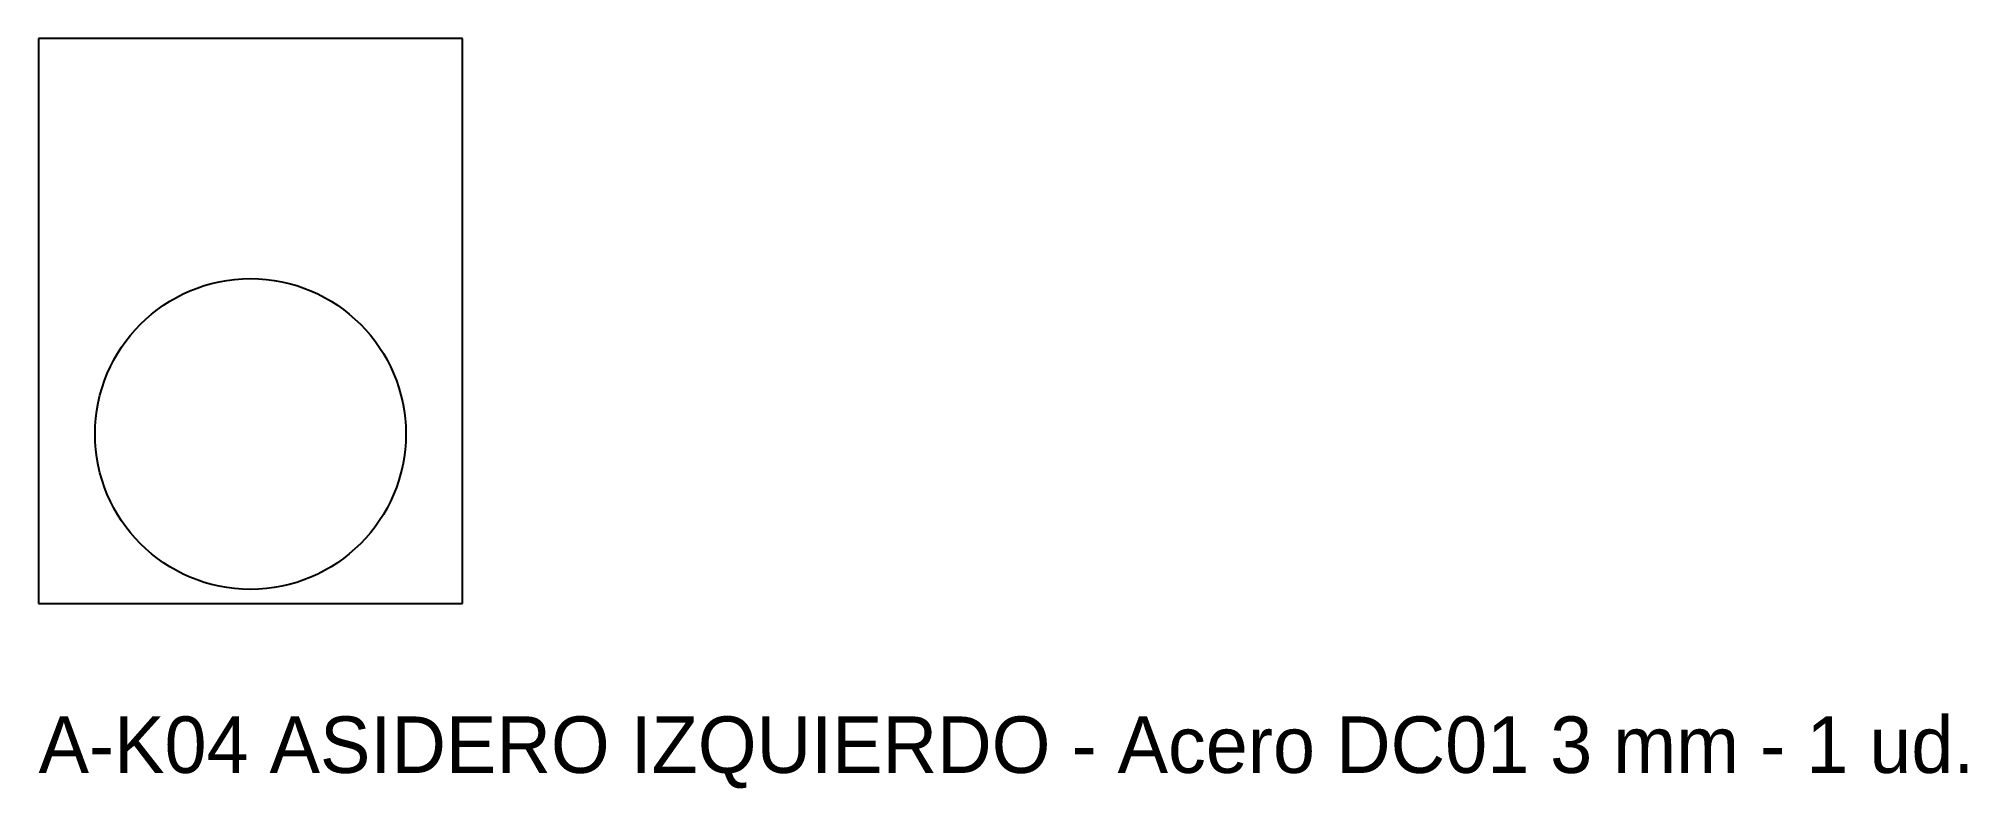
# Model space of a CAD drawing. Header units: millimetres. Extents: x -15 to 122, y -37 to 16.
import ezdxf

# ---------------------------------------------------------------- set-up
doc = ezdxf.new("R2010")
doc.units = ezdxf.units.MM
doc.layers.add('CORTE', color=7, linetype='CONTINUOUS')
doc.layers.add('TEXTO', color=3, linetype='CONTINUOUS')

msp = doc.modelspace()

# ---------------------------------------------------------------- linework, layer by layer
at = {"layer": 'CORTE'}
for p, q in [((-15, 16.29), (-15, -23.71)), ((15, 16.29), (-15, 16.29)), ((15, -23.71), (15, 16.29)), ((-15, -23.71), (15, -23.71))]:
    msp.add_line(p, q, dxfattribs=at)
msp.add_circle((0, -11.71), 11, dxfattribs=at)

# ---------------------------------------------------------------- texts
at = {"layer": 'TEXTO'}
msp.add_text('A-K04 ASIDERO IZQUIERDO - Acero DC01 3 mm - 1 ud.', height=4, dxfattribs=at).set_placement((-15, -35.71))

doc.saveas('drawing.dxf')
